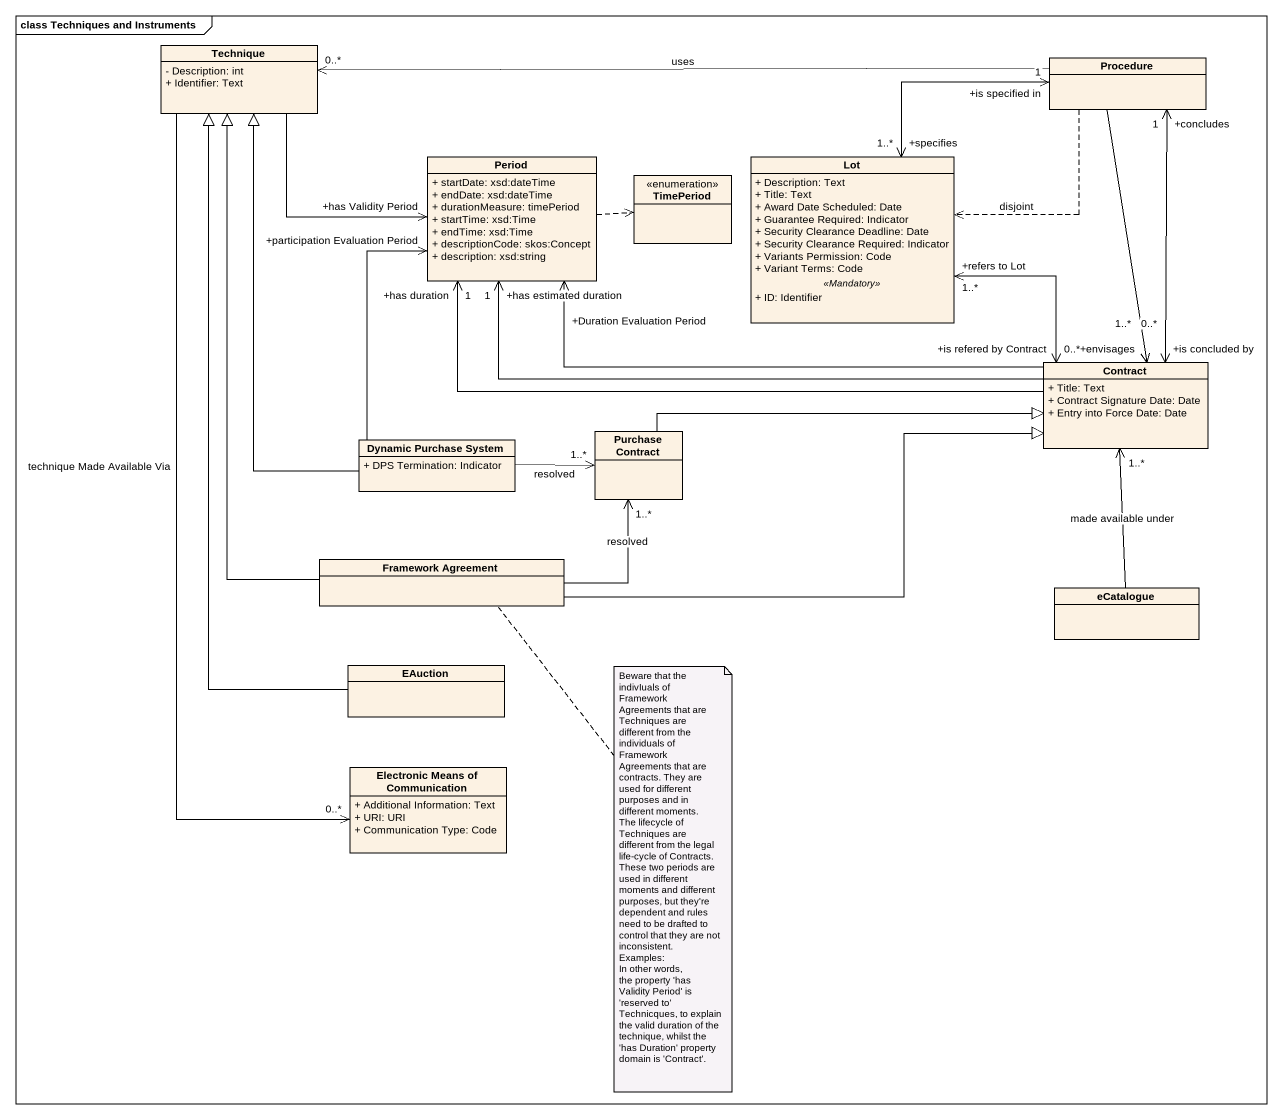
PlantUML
@startuml
mainframe class Techniques and Instruments
hide circle
hide empty members
skinparam classAttributeIconSize 0
class Technique {
  - Description: int
  + Identifier: Text
}
class Procedure
class Period {
  + startDate: xsd:dateTime
  + endDate: xsd:dateTime
  + durationMeasure: timePeriod
  + startTime: xsd:Time
  + endTime: xsd:Time
  + descriptionCode: skos:Concept
  + description: xsd:string
}
enum TimePeriod
class Lot {
  + Description: Text
  + Title: Text
  + Award Date Scheduled: Date
  + Guarantee Required: Indicator
  + Security Clearance Deadline: Date
  + Security Clearance Required: Indicator
  + Variants Permission: Code
  + Variant Terms: Code
  .. <<Mandatory>> ..
  + ID: Identifier
}
class Contract {
  + Title: Text
  + Contract Signature Date: Date
  + Entry into Force Date: Date
}
class "Dynamic Purchase System" as Dynamic_Purchase_System {
  + DPS Termination: Indicator
}
class "Purchase Contract" as Purchase_Contract
class "Framework Agreement" as Framework_Agreement
class eCatalogue
class EAuction
class "Electronic Means of Communication" as Electronic_Means_of {
  + Additional Information: Text
  + URI: URI
  + Communication Type: Code
}
Technique -right-> "+has Validity Period" Period
Technique --> "0..*" Electronic_Means_of : technique Made Available Via
Procedure -left-> "0..*" Technique : uses
Procedure .left.> Lot : disjoint
Procedure "+is specified in\n1" <-left-> "+specifies\n1..*" Lot
Procedure "+concludes\n1" <--> "+is concluded by\n0..*" Contract
Procedure --> "+envisages\n1..*" Contract
Period .right.> TimePeriod
Contract -left-> "+has duration\n1" Period
Contract -left-> "+has estimated duration\n1" Period
Contract -left-> "+Duration Evaluation Period" Period
Contract "+is refered by Contract\n0..*" <-up-> "+refers to Lot\n1..*" Lot
Dynamic_Purchase_System -up-|> Technique
Dynamic_Purchase_System -up-> "+participation Evaluation Period" Period
Dynamic_Purchase_System -right-> "1..*" Purchase_Contract : resolved
Purchase_Contract -right-|> Contract
Framework_Agreement -up-|> Technique
Framework_Agreement -right-|> Contract
Framework_Agreement -right-> "1..*" Purchase_Contract : resolved
eCatalogue -up-> "1..*" Contract : made available under
EAuction -up-|> Technique
note bottom of Framework_Agreement
  Beware that the indivIuals of Framework Agreements that are Techniques are different from the individuals of Framework Agreements that are contracts. They are used for different purposes and in different moments.
  The lifecycle of Techniques are different from the legal life-cycle of Contracts. These two periods are used in different moments and different purposes, but they're dependent and rules need to be drafted to control that they are not inconsistent.
  Examples:
  In other words,
  the property 'has Validity Period' is 'reserved to' Technicques, to explain the valid duration of the technique, whilst the 'has Duration' property domain is 'Contract'.
end note
@enduml
